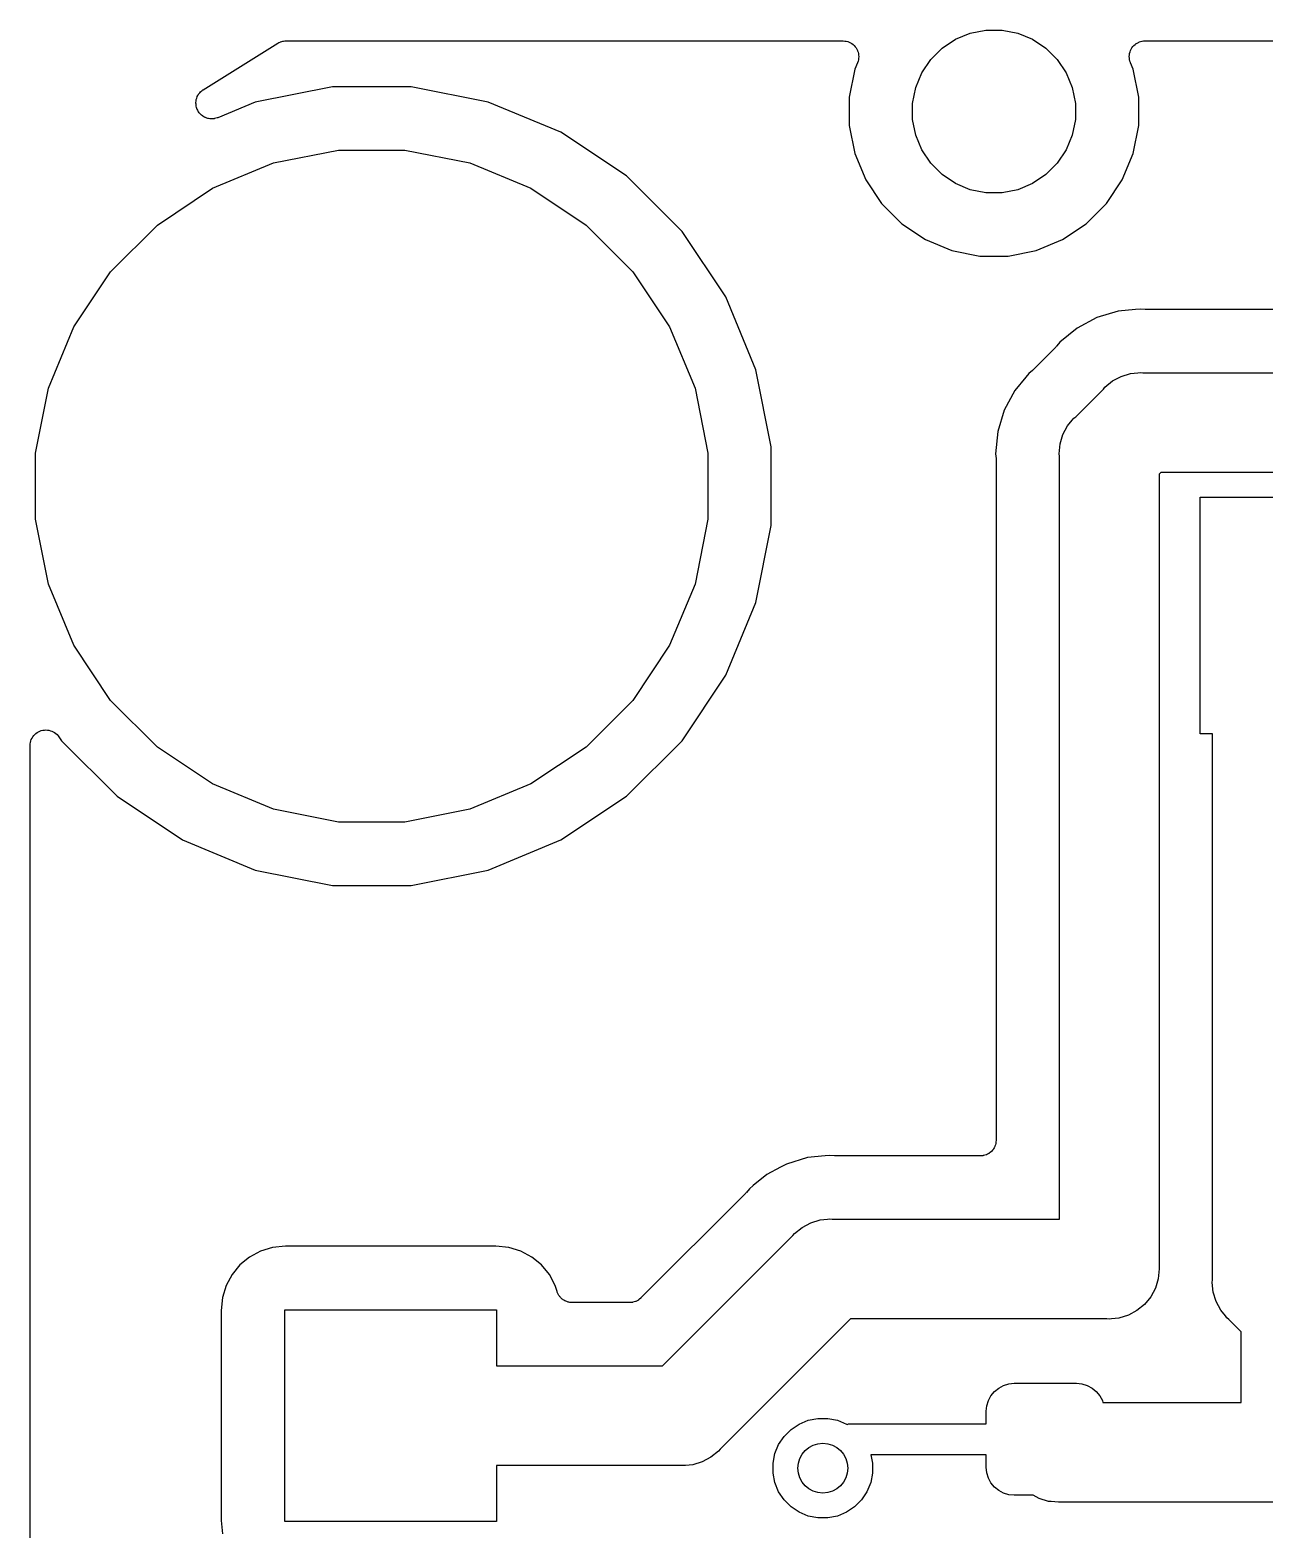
# Model space of a CAD drawing. Extents: x 83.1 to 154, y -94.5 to -68.3.
# Drawn here: x 83.13 to 93.05, y -80.5 to -68.45 of the extents above; entities that cross this region are included whole.
import ezdxf

# ---------------------------------------------------------------- set-up
doc = ezdxf.new("R2010")
doc.units = 0
doc.layers.add('BLACK', color=7, linetype='CONTINUOUS')

msp = doc.modelspace()

# ---------------------------------------------------------------- linework, layer by layer
at = {"layer": 'BLACK', "linetype": 'CONTINUOUS'}
for p, q in [((90.6842, -68.4711), (90.8106, -68.446)), ((90.8106, -68.446), (90.9394, -68.446)), ((90.9394, -68.446), (91.0658, -68.4711)), ((84.5249, -68.9255), (85.122, -68.5523)), ((85.122, -68.5523), (85.1235, -68.5514)), ((85.1235, -68.5514), (85.1323, -68.5472)), ((85.1323, -68.5472), (85.1409, -68.5426)), ((85.1409, -68.5426), (85.1434, -68.5418)), ((85.1434, -68.5418), (85.1458, -68.5407)), ((85.1458, -68.5407), (85.1553, -68.5382)), ((85.1553, -68.5382), (85.1646, -68.5354)), ((85.1646, -68.5354), (85.1673, -68.5352)), ((85.1673, -68.5352), (85.1698, -68.5345)), ((85.1698, -68.5345), (85.1796, -68.534)), ((85.1796, -68.534), (85.1893, -68.533)), ((85.1893, -68.533), (89.662, -68.533)), ((89.662, -68.533), (89.6631, -68.533)), ((89.6631, -68.533), (89.6632, -68.533)), ((89.6632, -68.533), (89.6632, -68.533)), ((89.6632, -68.533), (89.6638, -68.533)), ((89.6638, -68.533), (89.6759, -68.5344)), ((89.6759, -68.5344), (89.6878, -68.5356)), ((89.6878, -68.5356), (89.6881, -68.5357)), ((89.6881, -68.5357), (89.6885, -68.5358)), ((89.6885, -68.5358), (89.7, -68.5395)), ((89.7, -68.5395), (89.7115, -68.543)), ((89.7115, -68.543), (89.7118, -68.5432)), ((89.7118, -68.5432), (89.7121, -68.5433)), ((89.7121, -68.5433), (89.7227, -68.5491)), ((89.7227, -68.5491), (89.7333, -68.5548)), ((89.7333, -68.5548), (89.7335, -68.555)), ((89.7335, -68.555), (89.7338, -68.5552)), ((89.7338, -68.5552), (89.743, -68.563)), ((89.743, -68.563), (89.7523, -68.5707)), ((90.4581, -68.592), (90.5652, -68.5204)), ((90.5652, -68.5204), (90.6842, -68.4711)), ((91.0658, -68.4711), (91.1848, -68.5204)), ((91.1848, -68.5204), (91.2919, -68.592)), ((91.9908, -68.5791), (91.9985, -68.5699)), ((91.9985, -68.5699), (91.9987, -68.5697)), ((91.9987, -68.5697), (91.9989, -68.5694)), ((91.9989, -68.5694), (92.0082, -68.5619)), ((92.0082, -68.5619), (92.0177, -68.5542)), ((92.0177, -68.5542), (92.018, -68.5541)), ((92.018, -68.5541), (92.0182, -68.5539)), ((92.0182, -68.5539), (92.0288, -68.5483)), ((92.0288, -68.5483), (92.0396, -68.5426)), ((92.0396, -68.5426), (92.0399, -68.5425)), ((92.0399, -68.5425), (92.0402, -68.5423)), ((92.0402, -68.5423), (92.0518, -68.5389)), ((92.0518, -68.5389), (92.0633, -68.5354)), ((92.0633, -68.5354), (92.0636, -68.5354)), ((92.0636, -68.5354), (92.0639, -68.5353)), ((92.0639, -68.5353), (92.076, -68.5342)), ((92.076, -68.5342), (92.0879, -68.533)), ((92.0879, -68.533), (95.912, -68.533)), ((89.7523, -68.5707), (89.7525, -68.5709)), ((89.7525, -68.5709), (89.7528, -68.5711)), ((89.7528, -68.5711), (89.7604, -68.5806)), ((89.7604, -68.5806), (89.768, -68.5899)), ((89.768, -68.5899), (89.7681, -68.5902)), ((89.7681, -68.5902), (89.7683, -68.5905)), ((89.7683, -68.5905), (89.7739, -68.6012)), ((89.7739, -68.6012), (89.7796, -68.6118)), ((89.7796, -68.6118), (89.7796, -68.6121)), ((89.7796, -68.6121), (89.7798, -68.6124)), ((89.7798, -68.6124), (89.7832, -68.624)), ((89.7865, -68.6855), (89.7829, -68.6971)), ((89.7832, -68.624), (89.7867, -68.6355)), ((89.7866, -68.6849), (89.7865, -68.6852)), ((89.7865, -68.6852), (89.7865, -68.6855)), ((89.7878, -68.673), (89.7866, -68.6849)), ((89.7867, -68.6355), (89.7867, -68.6359)), ((89.7867, -68.6359), (89.7868, -68.6362)), ((89.7868, -68.6362), (89.7879, -68.6483)), ((89.789, -68.6609), (89.7878, -68.673)), ((89.7879, -68.6483), (89.789, -68.6602)), ((89.789, -68.6602), (89.789, -68.6606)), ((89.789, -68.6606), (89.789, -68.6609)), ((90.2954, -68.7902), (90.367, -68.6831)), ((90.367, -68.6831), (90.4581, -68.592)), ((91.2919, -68.592), (91.383, -68.6831)), ((91.383, -68.6831), (91.4546, -68.7902)), ((91.961, -68.6584), (91.9623, -68.6466)), ((91.961, -68.6588), (91.961, -68.6584)), ((91.961, -68.6591), (91.961, -68.6588)), ((91.962, -68.6711), (91.961, -68.6591)), ((91.9631, -68.6831), (91.962, -68.6711)), ((91.9623, -68.6466), (91.9635, -68.6345)), ((91.9632, -68.6835), (91.9631, -68.6831)), ((91.9632, -68.6838), (91.9632, -68.6835)), ((91.9666, -68.6952), (91.9632, -68.6838)), ((91.9635, -68.6345), (91.9636, -68.6341)), ((91.9636, -68.6341), (91.9637, -68.6338)), ((91.9637, -68.6338), (91.9673, -68.6224)), ((91.9673, -68.6224), (91.9709, -68.6108)), ((91.9709, -68.6108), (91.971, -68.6105)), ((91.971, -68.6105), (91.9711, -68.6102)), ((91.9711, -68.6102), (91.9769, -68.5996)), ((91.9769, -68.5996), (91.9827, -68.589)), ((91.9827, -68.589), (91.9829, -68.5887)), ((91.9829, -68.5887), (91.983, -68.5884)), ((91.983, -68.5884), (91.9908, -68.5791)), ((89.7577, -68.7611), (89.713, -68.9856)), ((89.7794, -68.7086), (89.7577, -68.7611)), ((89.7829, -68.6971), (89.7794, -68.7086)), ((90.2461, -68.9092), (90.2954, -68.7902)), ((91.4546, -68.7902), (91.5039, -68.9092)), ((91.9699, -68.707), (91.9666, -68.6952)), ((91.9702, -68.7076), (91.9699, -68.707)), ((91.9706, -68.7086), (91.9702, -68.7076)), ((91.9702, -68.7076), (91.9702, -68.7076)), ((91.9702, -68.7076), (91.9702, -68.7076)), ((91.9923, -68.7611), (91.9706, -68.7086)), ((92.037, -68.9856), (91.9923, -68.7611)), ((84.5136, -68.9342), (84.5218, -68.9275)), ((84.5218, -68.9275), (84.5234, -68.9266)), ((84.5234, -68.9266), (84.5249, -68.9255)), ((85.5614, -68.9026), (84.9417, -69.0259)), ((86.1934, -68.9026), (85.5614, -68.9026)), ((86.8131, -69.0259), (86.1934, -68.9026)), ((90.221, -69.0356), (90.2461, -68.9092)), ((91.5039, -68.9092), (91.529, -69.0356)), ((84.4652, -69.0325), (84.4654, -69.0306)), ((84.4662, -69.043), (84.4652, -69.0325)), ((84.4653, -69.0287), (84.4667, -69.0183)), ((84.4654, -69.0306), (84.4653, -69.0287)), ((84.4669, -69.0535), (84.4662, -69.043)), ((84.4667, -69.0183), (84.4678, -69.0078)), ((84.4678, -69.0078), (84.4684, -69.006)), ((84.4684, -69.006), (84.4686, -69.0042)), ((84.4686, -69.0042), (84.472, -68.9942)), ((84.472, -68.9942), (84.4751, -68.9841)), ((84.4751, -68.9841), (84.476, -68.9825)), ((84.476, -68.9825), (84.4766, -68.9807)), ((84.4766, -68.9807), (84.4818, -68.9716)), ((84.4818, -68.9716), (84.4868, -68.9623)), ((84.4868, -68.9623), (84.488, -68.9609)), ((84.488, -68.9609), (84.489, -68.9592)), ((84.489, -68.9592), (84.4959, -68.9513)), ((84.4959, -68.9513), (84.5026, -68.9432)), ((84.5026, -68.9432), (84.5041, -68.942)), ((84.5041, -68.942), (84.5053, -68.9406)), ((84.5053, -68.9406), (84.5136, -68.9342)), ((84.9417, -69.0259), (84.6408, -69.1505)), ((87.397, -69.2677), (86.8131, -69.0259)), ((89.713, -68.9856), (89.713, -69.2144)), ((90.221, -69.1644), (90.221, -69.0356)), ((91.529, -69.0356), (91.529, -69.1644)), ((92.037, -69.2144), (92.037, -68.9856)), ((84.4674, -69.0553), (84.4669, -69.0535)), ((84.4675, -69.0572), (84.4674, -69.0553)), ((84.4705, -69.0673), (84.4675, -69.0572)), ((84.4732, -69.0774), (84.4705, -69.0673)), ((84.474, -69.0791), (84.4732, -69.0774)), ((84.4746, -69.0809), (84.474, -69.0791)), ((84.4795, -69.0902), (84.4746, -69.0809)), ((84.4841, -69.0997), (84.4795, -69.0902)), ((84.4852, -69.1012), (84.4841, -69.0997)), ((84.4861, -69.1029), (84.4852, -69.1012)), ((84.4927, -69.1111), (84.4861, -69.1029)), ((84.4991, -69.1194), (84.4927, -69.1111)), ((84.5005, -69.1207), (84.4991, -69.1194)), ((84.5017, -69.1222), (84.5005, -69.1207)), ((84.5097, -69.1289), (84.5017, -69.1222)), ((84.5176, -69.1359), (84.5097, -69.1289)), ((84.5192, -69.1369), (84.5176, -69.1359)), ((84.5207, -69.1381), (84.5192, -69.1369)), ((84.5299, -69.1431), (84.5207, -69.1381)), ((84.539, -69.1484), (84.5299, -69.1431)), ((84.5408, -69.1491), (84.539, -69.1484)), ((84.5424, -69.15), (84.5408, -69.1491)), ((84.5524, -69.1531), (84.5424, -69.15)), ((84.5624, -69.1566), (84.5524, -69.1531)), ((84.5643, -69.1569), (84.5624, -69.1566)), ((84.5661, -69.1574), (84.5643, -69.1569)), ((84.5765, -69.1586), (84.5661, -69.1574)), ((84.5869, -69.16), (84.5765, -69.1586)), ((84.5888, -69.1599), (84.5869, -69.16)), ((84.5907, -69.1601), (84.5888, -69.1599)), ((84.6012, -69.1592), (84.5907, -69.1601)), ((84.6117, -69.1587), (84.6012, -69.1592)), ((84.6135, -69.1582), (84.6117, -69.1587)), ((84.6154, -69.158), (84.6135, -69.1582)), ((84.6255, -69.1551), (84.6154, -69.158)), ((84.6357, -69.1525), (84.6255, -69.1551)), ((84.6374, -69.1517), (84.6357, -69.1525)), ((84.6392, -69.1512), (84.6374, -69.1517)), ((84.6408, -69.1505), (84.6392, -69.1512)), ((90.2461, -69.2908), (90.221, -69.1644)), ((91.529, -69.1644), (91.5039, -69.2908)), ((87.9224, -69.6188), (87.397, -69.2677)), ((89.713, -69.2144), (89.7577, -69.4389)), ((90.2954, -69.4098), (90.2461, -69.2908)), ((91.5039, -69.2908), (91.4546, -69.4098)), ((91.9923, -69.4389), (92.037, -69.2144)), ((85.0898, -69.5144), (85.6115, -69.4106)), ((85.6115, -69.4106), (86.1433, -69.4106)), ((86.1433, -69.4106), (86.665, -69.5144)), ((90.367, -69.5169), (90.2954, -69.4098)), ((91.4546, -69.4098), (91.383, -69.5169)), ((84.5985, -69.7179), (85.0898, -69.5144)), ((86.665, -69.5144), (87.1563, -69.7179)), ((89.7577, -69.4389), (89.8452, -69.6504)), ((90.4581, -69.608), (90.367, -69.5169)), ((91.383, -69.5169), (91.2919, -69.608)), ((91.9047, -69.6504), (91.9923, -69.4389)), ((88.3692, -70.0656), (87.9224, -69.6188)), ((89.8452, -69.6504), (89.9724, -69.8407)), ((90.5652, -69.6796), (90.4581, -69.608)), ((91.2919, -69.608), (91.1848, -69.6796)), ((91.7776, -69.8407), (91.9047, -69.6504)), ((84.1562, -70.0134), (84.5985, -69.7179)), ((87.1563, -69.7179), (87.5986, -70.0134)), ((90.6842, -69.7289), (90.5652, -69.6796)), ((90.8106, -69.754), (90.6842, -69.7289)), ((90.9394, -69.754), (90.8106, -69.754)), ((91.0658, -69.7289), (90.9394, -69.754)), ((91.1848, -69.6796), (91.0658, -69.7289)), ((89.9724, -69.8407), (90.1343, -70.0026)), ((91.6157, -70.0026), (91.7776, -69.8407)), ((83.7802, -70.3894), (84.1562, -70.0134)), ((87.5986, -70.0134), (87.9746, -70.3894)), ((90.1343, -70.0026), (90.3246, -70.1298)), ((91.4254, -70.1298), (91.6157, -70.0026)), ((88.7203, -70.591), (88.3692, -70.0656)), ((90.3246, -70.1298), (90.5361, -70.2173)), ((91.2139, -70.2173), (91.4254, -70.1298)), ((90.5361, -70.2173), (90.7606, -70.262)), ((90.9894, -70.262), (91.2139, -70.2173)), ((90.7606, -70.262), (90.9894, -70.262)), ((83.4847, -70.8317), (83.7802, -70.3894)), ((87.9746, -70.3894), (88.2701, -70.8317)), ((88.9621, -71.1749), (88.7203, -70.591)), ((91.872, -70.7051), (91.7008, -70.7571)), ((92.0116, -70.6914), (91.872, -70.7051)), ((92.05, -70.6876), (92.0116, -70.6914)), ((92.0116, -70.6914), (92.0116, -70.6914)), ((92.0884, -70.6914), (92.05, -70.6876)), ((92.0937, -70.6914), (92.0884, -70.6914)), ((92.0991, -70.692), (92.0937, -70.6914)), ((92.1008, -70.692), (92.0991, -70.692)), ((93.9592, -70.692), (92.1008, -70.692)), ((83.2812, -71.323), (83.4847, -70.8317)), ((88.2701, -70.8317), (88.4736, -71.323)), ((91.5431, -70.8414), (91.4048, -70.9548)), ((91.7008, -70.7571), (91.5431, -70.8414)), ((91.4048, -70.9548), (91.3804, -70.9847)), ((91.372, -70.9939), (91.1939, -71.172)), ((91.3754, -70.9898), (91.372, -70.9939)), ((91.3792, -70.986), (91.3754, -70.9898)), ((91.3804, -70.9847), (91.3792, -70.986)), ((89.0854, -71.7946), (88.9621, -71.1749)), ((91.1548, -71.2048), (91.1304, -71.2347)), ((91.1847, -71.1804), (91.1548, -71.2048)), ((91.1884, -71.1766), (91.1847, -71.1804)), ((91.1926, -71.1732), (91.1884, -71.1766)), ((91.1939, -71.172), (91.1926, -71.1732)), ((91.8962, -71.2287), (91.9716, -71.2058)), ((91.9716, -71.2058), (92.0304, -71.2)), ((92.0304, -71.2), (92.05, -71.1981)), ((92.05, -71.1981), (92.0696, -71.2)), ((92.0696, -71.2), (93.9904, -71.2)), ((83.1774, -71.8447), (83.2812, -71.323)), ((88.4736, -71.323), (88.5774, -71.8447)), ((91.1304, -71.2347), (91.0414, -71.3431)), ((91.1304, -71.2347), (91.1304, -71.2347)), ((91.531, -71.5533), (91.7533, -71.3311)), ((91.7533, -71.3311), (91.7658, -71.3158)), ((91.7658, -71.3158), (91.8267, -71.2658)), ((91.8267, -71.2658), (91.8962, -71.2287)), ((91.0414, -71.3431), (90.9571, -71.5008)), ((90.9571, -71.5008), (90.9051, -71.672)), ((91.4658, -71.6267), (91.5033, -71.581)), ((91.5033, -71.581), (91.5158, -71.5658)), ((91.5033, -71.581), (91.5033, -71.581)), ((91.5158, -71.5658), (91.531, -71.5533)), ((90.9051, -71.672), (90.8876, -71.85)), ((91.4058, -71.7716), (91.4287, -71.6962)), ((91.4287, -71.6962), (91.4658, -71.6267)), ((89.0854, -72.4266), (89.0854, -71.7946)), ((91.3981, -71.85), (91.4058, -71.7716)), ((83.1774, -72.3765), (83.1774, -71.8447)), ((88.5774, -71.8447), (88.5774, -72.3765)), ((90.8876, -71.85), (90.8914, -71.8884)), ((90.8914, -71.8884), (90.8916, -71.8902)), ((90.8916, -71.8902), (90.8915, -71.8955)), ((90.8915, -71.8955), (90.892, -71.9008)), ((90.892, -71.9008), (90.892, -77.365)), ((91.4, -71.8697), (91.3981, -71.85)), ((91.4, -78), (91.4, -71.8697)), ((92.2157, -72), (92.2, -72.0157)), ((92.2, -72.0157), (92.2, -78.3804)), ((93.8443, -72), (92.2157, -72)), ((92.53, -74.1), (92.53, -72.2)), ((92.53, -72.2), (93.53, -72.2)), ((83.2812, -72.8982), (83.1774, -72.3765)), ((88.5774, -72.3765), (88.4736, -72.8982)), ((88.9621, -73.0463), (89.0854, -72.4266)), ((83.4847, -73.3895), (83.2812, -72.8982)), ((88.4736, -72.8982), (88.2701, -73.3895)), ((88.7203, -73.6302), (88.9621, -73.0463)), ((83.7802, -73.8317), (83.4847, -73.3895)), ((88.2701, -73.3895), (87.9746, -73.8317)), ((88.3692, -74.1556), (88.7203, -73.6302)), ((84.1562, -74.2078), (83.7802, -73.8317)), ((87.9746, -73.8317), (87.5986, -74.2078)), ((83.1633, -74.1149), (83.1709, -74.1057)), ((83.1709, -74.1057), (83.171, -74.1056)), ((83.171, -74.1056), (83.1711, -74.1055)), ((83.1711, -74.1055), (83.1808, -74.0977)), ((83.1808, -74.0977), (83.1902, -74.0901)), ((83.1902, -74.0901), (83.1903, -74.0901)), ((83.1903, -74.0901), (83.1905, -74.09)), ((83.1905, -74.09), (83.2013, -74.0843)), ((83.2013, -74.0843), (83.2121, -74.0786)), ((83.2121, -74.0786), (83.2123, -74.0785)), ((83.2123, -74.0785), (83.2124, -74.0785)), ((83.2124, -74.0785), (83.2239, -74.0751)), ((83.2239, -74.0751), (83.2359, -74.0715)), ((83.2359, -74.0715), (83.236, -74.0715)), ((83.236, -74.0715), (83.2362, -74.0715)), ((83.2362, -74.0715), (83.2482, -74.0704)), ((83.2482, -74.0704), (83.2606, -74.0692)), ((83.2606, -74.0692), (83.2607, -74.0692)), ((83.2607, -74.0692), (83.2609, -74.0692)), ((83.2609, -74.0692), (83.2731, -74.0705)), ((83.2731, -74.0705), (83.2852, -74.0718)), ((83.2852, -74.0718), (83.2854, -74.0718)), ((83.2854, -74.0718), (83.2855, -74.0718)), ((83.2855, -74.0718), (83.2973, -74.0755)), ((83.2973, -74.0755), (83.3089, -74.079)), ((83.3089, -74.079), (83.3091, -74.0791)), ((83.3091, -74.0791), (83.3092, -74.0791)), ((83.3092, -74.0791), (83.32, -74.085)), ((83.32, -74.085), (83.3307, -74.0908)), ((83.3307, -74.0908), (83.3309, -74.0909)), ((83.3309, -74.0909), (83.331, -74.0909)), ((83.331, -74.0909), (83.3404, -74.0987)), ((83.3404, -74.0987), (83.3499, -74.1065)), ((83.3499, -74.1065), (83.35, -74.1066)), ((83.35, -74.1066), (83.3501, -74.1067)), ((83.3501, -74.1067), (83.3579, -74.1162)), ((92.63, -74.1), (92.53, -74.1)), ((92.63, -78.4883), (92.63, -74.1)), ((83.133, -74.1945), (83.1344, -74.1822)), ((83.133, -74.1948), (83.133, -74.1945)), ((83.133, -74.1962), (83.133, -74.1948)), ((83.133, -74.1948), (83.133, -74.1948)), ((83.133, -74.1948), (83.133, -74.1948)), ((83.133, -89.595), (83.133, -74.1962)), ((83.1344, -74.1822), (83.1357, -74.1701)), ((83.1357, -74.1701), (83.1358, -74.17)), ((83.1358, -74.1698), (83.1395, -74.1581)), ((83.1358, -74.17), (83.1358, -74.1698)), ((83.1395, -74.1581), (83.1431, -74.1465)), ((83.1431, -74.1465), (83.1432, -74.1464)), ((83.1432, -74.1464), (83.1433, -74.1462)), ((83.1433, -74.1462), (83.1492, -74.1354)), ((83.1492, -74.1354), (83.155, -74.1247)), ((83.155, -74.1247), (83.1551, -74.1246)), ((83.1551, -74.1246), (83.1552, -74.1245)), ((83.1552, -74.1245), (83.1633, -74.1149)), ((83.3579, -74.1162), (83.3656, -74.1257)), ((83.3656, -74.1257), (83.3856, -74.1556)), ((83.3856, -74.1556), (83.8324, -74.6024)), ((84.5985, -74.5033), (84.1562, -74.2078)), ((87.5986, -74.2078), (87.1563, -74.5033)), ((87.9224, -74.6024), (88.3692, -74.1556)), ((85.0898, -74.7068), (84.5985, -74.5033)), ((87.1563, -74.5033), (86.665, -74.7068)), ((83.8324, -74.6024), (84.3578, -74.9535)), ((85.6115, -74.8106), (85.0898, -74.7068)), ((86.665, -74.7068), (86.1433, -74.8106)), ((87.397, -74.9535), (87.9224, -74.6024)), ((86.1433, -74.8106), (85.6115, -74.8106)), ((84.3578, -74.9535), (84.9417, -75.1953)), ((86.8131, -75.1953), (87.397, -74.9535)), ((84.9417, -75.1953), (85.5614, -75.3186)), ((86.1934, -75.3186), (86.8131, -75.1953)), ((85.5614, -75.3186), (86.1934, -75.3186)), ((90.892, -77.3668), (90.8907, -77.3787)), ((90.892, -77.365), (90.892, -77.3659)), ((90.892, -77.3659), (90.892, -77.3659)), ((90.892, -77.3659), (90.892, -77.3659)), ((90.892, -77.3659), (90.892, -77.3668)), ((89.5564, -77.4876), (89.518, -77.4914)), ((89.5948, -77.4914), (89.5564, -77.4876)), ((90.8011, -77.4861), (90.7897, -77.4896)), ((90.8126, -77.4828), (90.8011, -77.4861)), ((90.813, -77.4825), (90.8126, -77.4828)), ((90.8134, -77.4824), (90.813, -77.4825)), ((90.8239, -77.4768), (90.8134, -77.4824)), ((90.8345, -77.4713), (90.8239, -77.4768)), ((90.8349, -77.471), (90.8345, -77.4713)), ((90.8353, -77.4708), (90.8349, -77.471)), ((90.8445, -77.4632), (90.8353, -77.4708)), ((90.8539, -77.4557), (90.8445, -77.4632)), ((90.8541, -77.4554), (90.8539, -77.4557)), ((90.8545, -77.4551), (90.8541, -77.4554)), ((90.8621, -77.4459), (90.8545, -77.4551)), ((90.8698, -77.4368), (90.8621, -77.4459)), ((90.87, -77.4364), (90.8698, -77.4368)), ((90.8703, -77.436), (90.87, -77.4364)), ((90.876, -77.4255), (90.8703, -77.436)), ((90.8817, -77.415), (90.876, -77.4255)), ((90.8819, -77.4146), (90.8817, -77.415)), ((90.8821, -77.4142), (90.8819, -77.4146)), ((90.8856, -77.4028), (90.8821, -77.4142)), ((90.8892, -77.3914), (90.8856, -77.4028)), ((90.8893, -77.391), (90.8892, -77.3914)), ((90.8894, -77.3905), (90.8893, -77.391)), ((90.8907, -77.3787), (90.8894, -77.3905)), ((89.1605, -77.582), (89.0495, -77.6414)), ((89.2072, -77.5571), (89.1605, -77.582)), ((89.3784, -77.5051), (89.2072, -77.5571)), ((89.5179, -77.4914), (89.3784, -77.5051)), ((89.518, -77.4914), (89.5179, -77.4914)), ((89.6001, -77.4914), (89.5948, -77.4914)), ((89.6055, -77.492), (89.6001, -77.4914)), ((89.6072, -77.492), (89.6055, -77.492)), ((90.765, -77.492), (89.6072, -77.492)), ((90.7769, -77.4908), (90.765, -77.492)), ((90.7888, -77.4898), (90.7769, -77.4908)), ((90.7892, -77.4896), (90.7888, -77.4898)), ((90.7897, -77.4896), (90.7892, -77.4896)), ((89.0495, -77.6414), (88.9411, -77.7304)), ((88.8784, -77.7939), (88.0393, -78.633)), ((88.8818, -77.7898), (88.8784, -77.7939)), ((88.8856, -77.786), (88.8818, -77.7898)), ((88.8868, -77.7847), (88.8856, -77.786)), ((88.9112, -77.7548), (88.8868, -77.7847)), ((88.9411, -77.7304), (88.9112, -77.7548)), ((88.9411, -77.7304), (88.9411, -77.7304)), ((89.2722, -78.1158), (89.3331, -78.0658)), ((89.3331, -78.0658), (89.4026, -78.0287)), ((89.4026, -78.0287), (89.478, -78.0058)), ((89.478, -78.0058), (89.5368, -78)), ((89.5368, -78), (89.5564, -77.9981)), ((89.5368, -78), (89.5368, -78)), ((89.5564, -77.9981), (89.576, -78)), ((89.576, -78), (91.4, -78)), ((88.2125, -79.1782), (89.2597, -78.1311)), ((89.2597, -78.1311), (89.2722, -78.1158)), ((84.8962, -78.3038), (84.8189, -78.3673)), ((84.9845, -78.2566), (84.8962, -78.3038)), ((85.0802, -78.2276), (84.9845, -78.2566)), ((85.186, -78.2171), (85.0802, -78.2276)), ((86.8736, -78.2171), (85.186, -78.2171)), ((86.9794, -78.2275), (86.8736, -78.2171)), ((87.0751, -78.2566), (86.9794, -78.2275)), ((87.1634, -78.3038), (87.0751, -78.2566)), ((87.2407, -78.3673), (87.1634, -78.3038)), ((84.7554, -78.4446), (84.7082, -78.5329)), ((84.8189, -78.3673), (84.7554, -78.4446)), ((87.3042, -78.4446), (87.2407, -78.3673)), ((87.3514, -78.5329), (87.3042, -78.4446)), ((92.2019, -78.4), (92.1942, -78.4784)), ((92.2, -78.3804), (92.2019, -78.4)), ((84.7082, -78.5329), (84.6791, -78.6286)), ((87.3657, -78.5801), (87.3514, -78.5329)), ((92.1713, -78.5538), (92.1342, -78.6233)), ((92.1942, -78.4784), (92.1713, -78.5538)), ((92.6281, -78.508), (92.63, -78.4883)), ((92.6358, -78.5864), (92.6281, -78.508)), ((84.6791, -78.6286), (84.6687, -78.7344)), ((87.3679, -78.5853), (87.3657, -78.5801)), ((87.3695, -78.5908), (87.3679, -78.5853)), ((87.3726, -78.5967), (87.3695, -78.5908)), ((87.3752, -78.603), (87.3726, -78.5967)), ((87.3783, -78.6077), (87.3752, -78.603)), ((87.381, -78.6127), (87.3783, -78.6077)), ((87.3852, -78.618), (87.381, -78.6127)), ((87.3889, -78.6236), (87.3852, -78.618)), ((87.3929, -78.6276), (87.3889, -78.6236)), ((87.3965, -78.6321), (87.3929, -78.6276)), ((87.4017, -78.6364), (87.3965, -78.6321)), ((87.4064, -78.6412), (87.4017, -78.6364)), ((87.4111, -78.6443), (87.4064, -78.6412)), ((87.4155, -78.648), (87.4111, -78.6443)), ((87.4214, -78.6512), (87.4155, -78.648)), ((87.427, -78.655), (87.4214, -78.6512)), ((87.4322, -78.6572), (87.427, -78.655)), ((87.4372, -78.6599), (87.4322, -78.6572)), ((87.4436, -78.662), (87.4372, -78.6599)), ((87.4499, -78.6646), (87.4436, -78.662)), ((87.4554, -78.6657), (87.4499, -78.6646)), ((87.4608, -78.6674), (87.4554, -78.6657)), ((87.4675, -78.6682), (87.4608, -78.6674)), ((87.4741, -78.6695), (87.4675, -78.6682)), ((87.4798, -78.6696), (87.4741, -78.6695)), ((87.4855, -78.6702), (87.4798, -78.6696)), ((87.4873, -78.6702), (87.4855, -78.6702)), ((87.9495, -78.6702), (87.4873, -78.6702)), ((87.9611, -78.6691), (87.9495, -78.6702)), ((87.9729, -78.668), (87.9611, -78.6691)), ((87.9735, -78.6678), (87.9729, -78.668)), ((87.9742, -78.6678), (87.9735, -78.6678)), ((87.9854, -78.6644), (87.9742, -78.6678)), ((87.9967, -78.6611), (87.9854, -78.6644)), ((87.9972, -78.6608), (87.9967, -78.6611)), ((87.9979, -78.6606), (87.9972, -78.6608)), ((88.0082, -78.6551), (87.9979, -78.6606)), ((88.0187, -78.6497), (88.0082, -78.6551)), ((88.0192, -78.6493), (88.0187, -78.6497)), ((88.0198, -78.649), (88.0192, -78.6493)), ((88.0289, -78.6416), (88.0198, -78.649)), ((88.038, -78.6342), (88.0289, -78.6416)), ((88.039, -78.6333), (88.038, -78.6342)), ((88.0393, -78.633), (88.039, -78.6333)), ((88.039, -78.6333), (88.039, -78.6333)), ((88.039, -78.6333), (88.039, -78.6333)), ((92.0842, -78.6842), (92.0233, -78.7342)), ((92.1342, -78.6233), (92.0842, -78.6842)), ((92.6587, -78.6618), (92.6358, -78.5864)), ((92.6958, -78.7313), (92.6587, -78.6618)), ((84.6687, -78.7344), (84.6687, -80.422)), ((85.1798, -80.4282), (85.1798, -78.7282)), ((85.1798, -78.7282), (86.8798, -78.7282)), ((86.8798, -78.7282), (86.8798, -79.1782)), ((89.7221, -78.8), (88.6749, -79.8471)), ((91.7804, -78.8), (89.7221, -78.8)), ((91.8, -78.8019), (91.7804, -78.8)), ((91.8196, -78.8), (91.8, -78.8019)), ((91.8784, -78.7942), (91.8196, -78.8)), ((91.8196, -78.8), (91.8196, -78.8)), ((91.9538, -78.7713), (91.8784, -78.7942)), ((92.0233, -78.7342), (91.9538, -78.7713)), ((92.7333, -78.7769), (92.6958, -78.7313)), ((92.7333, -78.777), (92.7333, -78.7769)), ((92.7458, -78.7922), (92.7333, -78.777)), ((92.761, -78.8047), (92.7458, -78.7922)), ((92.861, -78.9047), (92.761, -78.8047)), ((92.861, -79.4728), (92.861, -78.9047)), ((86.8798, -79.1782), (88.2125, -79.1782)), ((90.8505, -79.4184), (90.8785, -79.3843)), ((90.8785, -79.3843), (90.9126, -79.3563)), ((90.9126, -79.3563), (90.9515, -79.3355)), ((90.9515, -79.3355), (90.9937, -79.3227)), ((90.9937, -79.3227), (91.0376, -79.3184)), ((91.0376, -79.3184), (91.5376, -79.3184)), ((91.5376, -79.3184), (91.5815, -79.3227)), ((91.5815, -79.3227), (91.6237, -79.3355)), ((91.6237, -79.3355), (91.6626, -79.3563)), ((91.6626, -79.3563), (91.6967, -79.3843)), ((91.6967, -79.3843), (91.7247, -79.4184)), ((90.8126, -79.5434), (90.8169, -79.4995)), ((90.8169, -79.4995), (90.8297, -79.4573)), ((90.8297, -79.4573), (90.8505, -79.4184)), ((91.7247, -79.4184), (91.7455, -79.4573)), ((91.7455, -79.4573), (91.7502, -79.4728)), ((91.7502, -79.4728), (92.861, -79.4728)), ((89.245, -79.6893), (89.3105, -79.6455)), ((89.3105, -79.6455), (89.3833, -79.6154)), ((89.3833, -79.6154), (89.4606, -79.6)), ((89.4606, -79.6), (89.5394, -79.6)), ((89.5394, -79.6), (89.6167, -79.6154)), ((89.6167, -79.6154), (89.6895, -79.6455)), ((89.6895, -79.6455), (89.6946, -79.649)), ((89.6946, -79.649), (89.7071, -79.6452)), ((89.7071, -79.6452), (89.7255, -79.6434)), ((89.7255, -79.6434), (89.7316, -79.6428)), ((89.7255, -79.6434), (89.7255, -79.6434)), ((89.7316, -79.6428), (89.7377, -79.6434)), ((89.7377, -79.6434), (90.8126, -79.6434)), ((90.8126, -79.6434), (90.8126, -79.5434)), ((89.1455, -79.8105), (89.1893, -79.745)), ((89.1893, -79.745), (89.245, -79.6893)), ((88.6624, -79.8624), (88.6015, -79.9124)), ((88.6749, -79.8471), (88.6624, -79.8624)), ((89.1, -79.9606), (89.1154, -79.8833)), ((89.1154, -79.8833), (89.1455, -79.8105)), ((90.8126, -79.8934), (89.8866, -79.8934)), ((89.8866, -79.8934), (89.9, -79.9606)), ((90.8126, -79.9934), (90.8126, -79.8934)), ((88.3586, -79.9782), (86.8798, -79.9782)), ((86.8798, -79.9782), (86.8798, -80.4282)), ((88.3782, -79.9801), (88.3586, -79.9782)), ((88.3978, -79.9782), (88.3782, -79.9801)), ((88.4566, -79.9724), (88.3978, -79.9782)), ((88.3978, -79.9782), (88.3978, -79.9782)), ((88.532, -79.9495), (88.4566, -79.9724)), ((88.6015, -79.9124), (88.532, -79.9495)), ((89.1, -80.0394), (89.1, -79.9606)), ((89.9, -79.9606), (89.9, -80.0394)), ((90.8169, -80.0373), (90.8126, -79.9934)), ((89.1154, -80.1167), (89.1, -80.0394)), ((89.1455, -80.1895), (89.1154, -80.1167)), ((89.8846, -80.1167), (89.8545, -80.1895)), ((89.9, -80.0394), (89.8846, -80.1167)), ((90.8297, -80.0795), (90.8169, -80.0373)), ((90.8505, -80.1184), (90.8297, -80.0795)), ((90.8785, -80.1525), (90.8505, -80.1184)), ((89.1893, -80.255), (89.1455, -80.1895)), ((89.245, -80.3107), (89.1893, -80.255)), ((89.8107, -80.255), (89.755, -80.3107)), ((89.8545, -80.1895), (89.8107, -80.255)), ((90.9126, -80.1805), (90.8785, -80.1525)), ((90.9515, -80.2013), (90.9126, -80.1805)), ((90.9937, -80.2141), (90.9515, -80.2013)), ((91.0376, -80.2184), (90.9937, -80.2141)), ((91.19, -80.2184), (91.0376, -80.2184)), ((91.2382, -80.2441), (91.19, -80.2184)), ((91.3136, -80.267), (91.2382, -80.2441)), ((89.3105, -80.3545), (89.245, -80.3107)), ((89.3833, -80.3846), (89.3105, -80.3545)), ((89.6895, -80.3545), (89.6167, -80.3846)), ((89.755, -80.3107), (89.6895, -80.3545)), ((91.3352, -80.2691), (91.3136, -80.267)), ((91.392, -80.2747), (91.3352, -80.2691)), ((91.4116, -80.2728), (91.392, -80.2747)), ((93.2414, -80.2728), (91.4116, -80.2728)), ((84.6687, -80.422), (84.6791, -80.5278)), ((86.8798, -80.4282), (85.1798, -80.4282)), ((89.4606, -80.4), (89.3833, -80.3846)), ((89.5394, -80.4), (89.4606, -80.4)), ((89.6167, -80.3846), (89.5394, -80.4))]:
    msp.add_line(p, q, dxfattribs=at)
at = {"layer": 'BLACK'}
msp.add_circle((89.5, -80), 0.2, dxfattribs=at)

doc.saveas('drawing.dxf')
